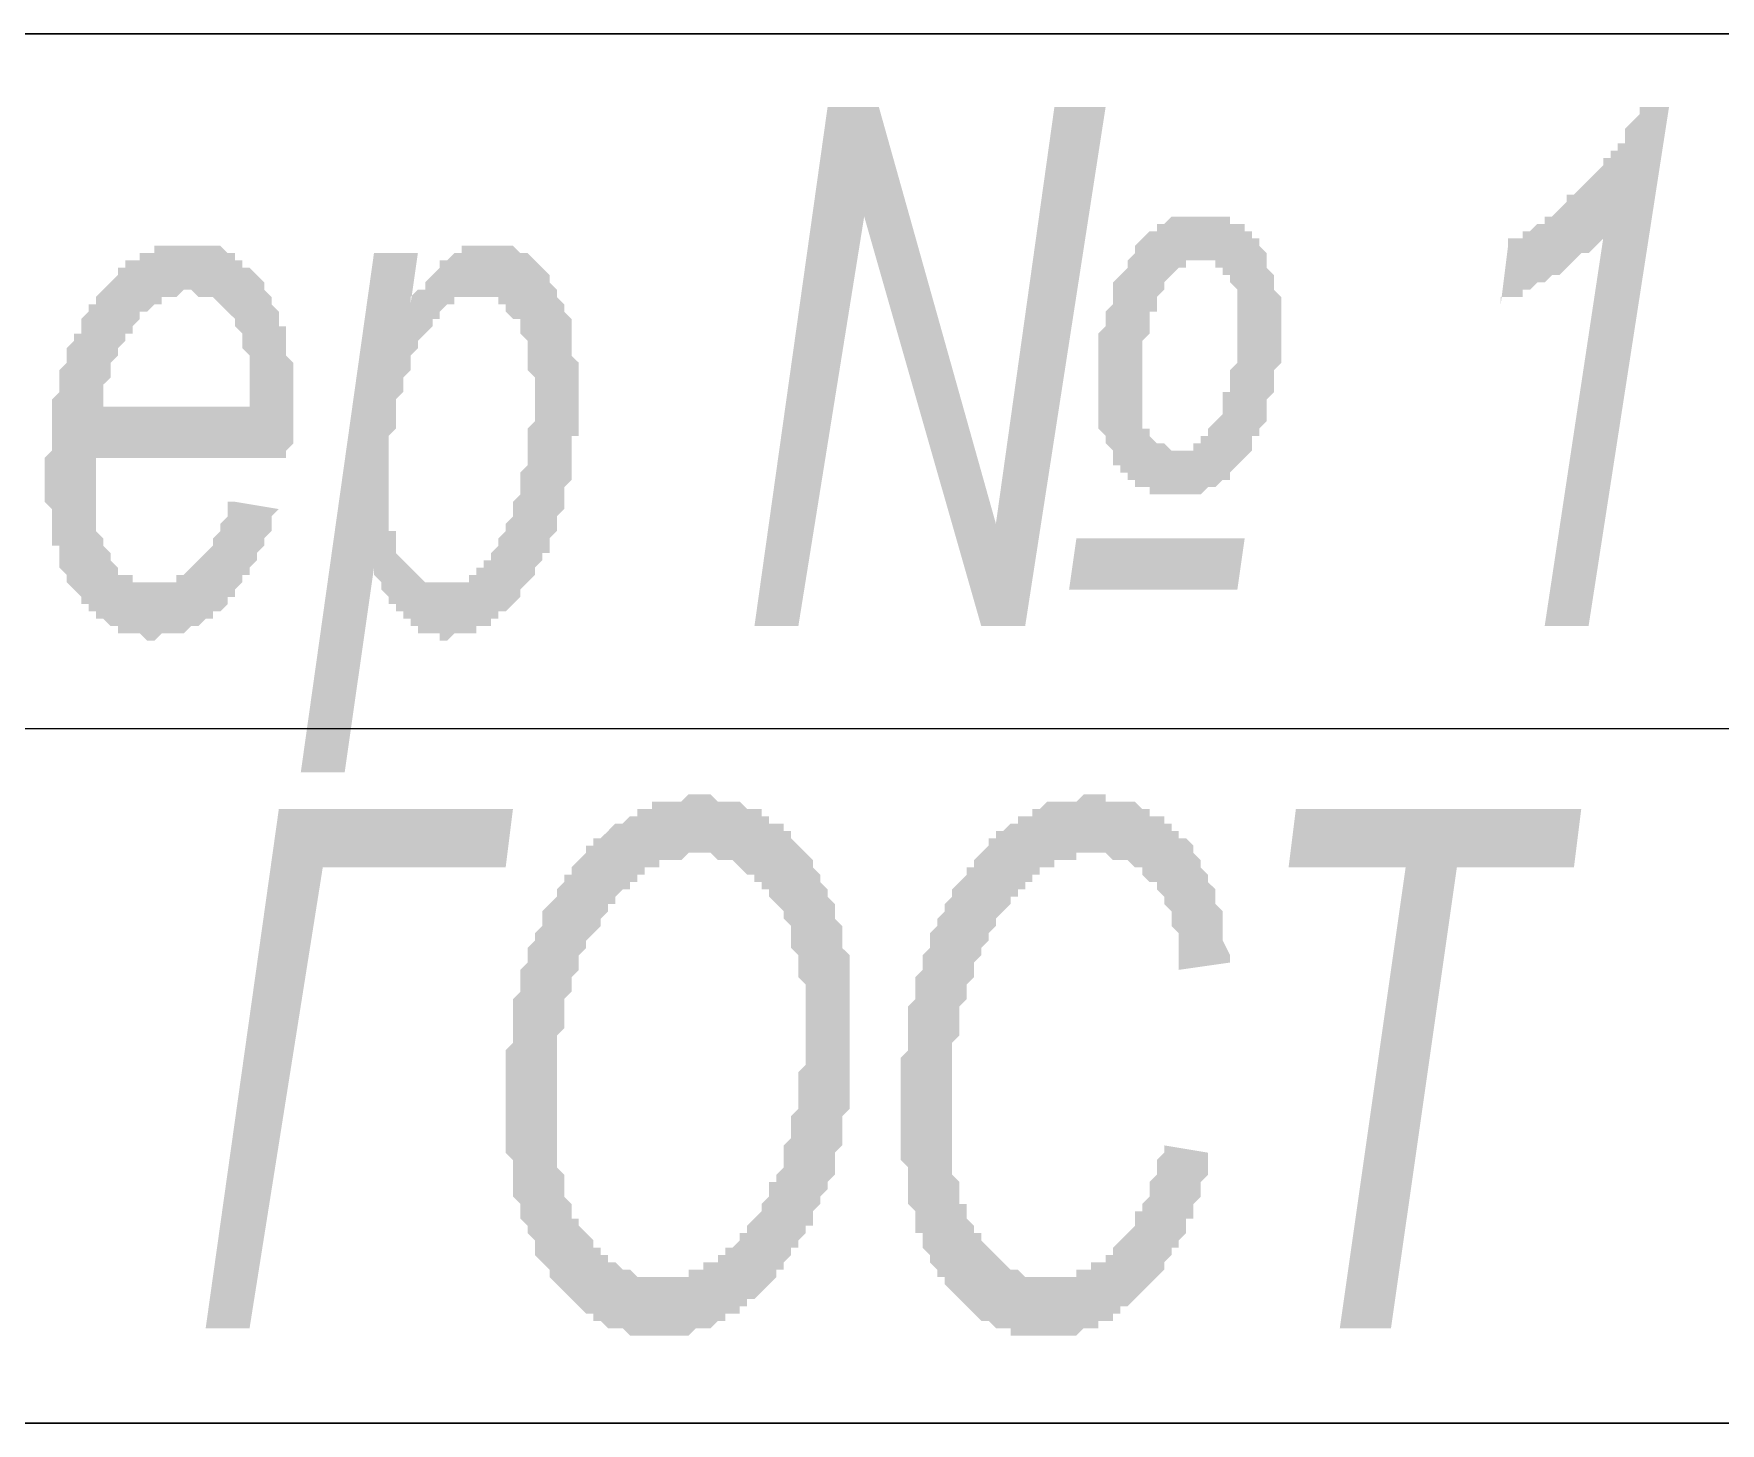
# Model space of a CAD drawing. Header units: millimetres. Extents: x 1372 to 666090, y 1285 to 31551.
# Drawn here: x 628473 to 629435, y 25902 to 26694 of the extents above; entities that cross this region are included whole.
import ezdxf

# ---------------------------------------------------------------- set-up
doc = ezdxf.new("R2010")
doc.units = ezdxf.units.MM
doc.layers.add('PDF _0', color=7, linetype='Continuous')
doc.layers.add('PDF _Аннотация - Текст_Ном._пера__1', color=7, linetype='Continuous')

msp = doc.modelspace()

# ---------------------------------------------------------------- hatches: boundary and pattern name
at = {"layer": 'PDF _Аннотация - Текст_Ном._пера__1', "transparency": 33554559}
h = msp.add_hatch(color=256, dxfattribs=at)
h.paths.add_polyline_path([(628926.08, 26652.75), (628955.28, 26652.75), (629022.02, 26414.98), (629055.39, 26652.75), (629084.59, 26652.75), (629038.71, 26356.58), (629013.68, 26356.58), (628946.94, 26590.18), (628909.4, 26356.58), (628884.37, 26356.58)], flags=0)
h.paths.add_polyline_path([(629080.42, 26494.24), (629080.42, 26498.41), (629080.42, 26502.58), (629080.42, 26506.75), (629080.42, 26510.92), (629080.42, 26515.1), (629080.42, 26519.27), (629080.42, 26523.44), (629084.59, 26527.61), (629084.59, 26531.78), (629084.59, 26531.78), (629084.59, 26535.95), (629088.77, 26540.12), (629088.77, 26544.3), (629088.77, 26548.47), (629088.77, 26552.64), (629092.94, 26556.81), (629092.94, 26556.81), (629097.11, 26560.98), (629097.11, 26565.15), (629101.28, 26569.32), (629101.28, 26569.32), (629101.28, 26573.5), (629105.45, 26577.67), (629105.45, 26577.67), (629109.62, 26581.84), (629113.79, 26581.84), (629113.79, 26586.01), (629117.97, 26586.01), (629117.97, 26586.01), (629122.14, 26590.18), (629126.31, 26590.18), (629126.31, 26590.18), (629130.48, 26590.18), (629134.65, 26590.18), (629134.65, 26590.18), (629138.82, 26590.18), (629138.82, 26590.18), (629142.99, 26590.18), (629147.17, 26590.18), (629147.17, 26590.18), (629151.34, 26590.18), (629155.51, 26590.18), (629155.51, 26586.01), (629159.68, 26586.01), (629163.85, 26586.01), (629163.85, 26581.84), (629168.02, 26581.84), (629168.02, 26577.67), (629172.19, 26577.67), (629172.19, 26573.5), (629172.19, 26573.5), (629176.37, 26569.32), (629176.37, 26565.15), (629176.37, 26560.98), (629180.54, 26556.81), (629180.54, 26556.81), (629180.54, 26552.64), (629180.54, 26548.47), (629184.71, 26544.3), (629184.71, 26540.12), (629184.71, 26535.95), (629184.71, 26531.78), (629184.71, 26527.61), (629184.71, 26523.44), (629184.71, 26519.27), (629184.71, 26515.1), (629184.71, 26510.92), (629184.71, 26506.75), (629180.54, 26502.58), (629180.54, 26498.41), (629180.54, 26494.24), (629180.54, 26490.07), (629180.54, 26490.07), (629176.37, 26485.9), (629176.37, 26481.72), (629176.37, 26477.55), (629176.37, 26473.38), (629172.19, 26469.21), (629172.19, 26465.04), (629168.02, 26465.04), (629168.02, 26460.87), (629168.02, 26456.7), (629163.85, 26452.53), (629163.85, 26452.53), (629159.68, 26448.35), (629159.68, 26448.35), (629155.51, 26444.18), (629155.51, 26440.01), (629151.34, 26440.01), (629151.34, 26440.01), (629147.17, 26435.84), (629142.99, 26435.84), (629142.99, 26435.84), (629138.82, 26431.67), (629138.82, 26431.67), (629134.65, 26431.67), (629130.48, 26431.67), (629126.31, 26431.67), (629126.31, 26431.67), (629122.14, 26431.67), (629117.97, 26431.67), (629117.97, 26431.67), (629113.79, 26431.67), (629109.62, 26431.67), (629109.62, 26435.84), (629105.45, 26435.84), (629101.28, 26435.84), (629101.28, 26440.01), (629097.11, 26440.01), (629097.11, 26444.18), (629092.94, 26444.18), (629092.94, 26448.35), (629088.77, 26448.35), (629088.77, 26452.53), (629088.77, 26456.7), (629084.59, 26460.87), (629084.59, 26465.04), (629084.59, 26465.04), (629080.42, 26469.21), (629080.42, 26473.38), (629080.42, 26477.55), (629080.42, 26481.72), (629080.42, 26485.9), (629080.42, 26490.07), (629080.42, 26494.24)], flags=0)
h.paths.add_polyline_path([(629105.45, 26490.07), (629105.45, 26485.9), (629105.45, 26481.72), (629105.45, 26477.55), (629105.45, 26473.38), (629105.45, 26469.21), (629109.62, 26469.21), (629109.62, 26465.04), (629113.79, 26460.87), (629113.79, 26460.87), (629117.97, 26460.87), (629122.14, 26456.7), (629122.14, 26456.7), (629126.31, 26456.7), (629126.31, 26456.7), (629130.48, 26456.7), (629134.65, 26456.7), (629134.65, 26460.87), (629138.82, 26460.87), (629138.82, 26465.04), (629142.99, 26465.04), (629142.99, 26469.21), (629147.17, 26473.38), (629147.17, 26473.38), (629151.34, 26477.55), (629151.34, 26481.72), (629151.34, 26485.9), (629151.34, 26490.07), (629155.51, 26490.07), (629155.51, 26494.24), (629155.51, 26498.41), (629155.51, 26502.58), (629159.68, 26506.75), (629159.68, 26510.92), (629159.68, 26515.1), (629159.68, 26519.27), (629159.68, 26523.44), (629159.68, 26527.61), (629159.68, 26531.78), (629159.68, 26531.78), (629159.68, 26535.95), (629159.68, 26540.12), (629159.68, 26544.3), (629159.68, 26548.47), (629155.51, 26552.64), (629155.51, 26556.81), (629155.51, 26556.81), (629151.34, 26556.81), (629151.34, 26560.98), (629147.17, 26560.98), (629147.17, 26565.15), (629142.99, 26565.15), (629138.82, 26565.15), (629138.82, 26565.15), (629134.65, 26565.15), (629134.65, 26565.15), (629130.48, 26565.15), (629130.48, 26560.98), (629126.31, 26560.98), (629122.14, 26556.81), (629122.14, 26556.81), (629117.97, 26552.64), (629117.97, 26552.64), (629117.97, 26548.47), (629113.79, 26544.3), (629113.79, 26540.12), (629113.79, 26535.95), (629109.62, 26535.95), (629109.62, 26531.78), (629109.62, 26527.61), (629109.62, 26523.44), (629105.45, 26519.27), (629105.45, 26515.1), (629105.45, 26510.92), (629105.45, 26506.75), (629105.45, 26502.58), (629105.45, 26498.41), (629105.45, 26494.24), (629105.45, 26490.07)], flags=0)
h.paths.add_polyline_path([(629067.91, 26406.64), (629163.85, 26406.64), (629159.68, 26377.44), (629063.74, 26377.44)], flags=0)
for points in [[(629334.88, 26356.58), (629368.25, 26577.67), (629368.25, 26577.67), (629364.08, 26573.5), (629364.08, 26573.5), (629359.91, 26569.32), (629359.91, 26569.32), (629355.74, 26569.32), (629351.56, 26565.15), (629351.56, 26565.15), (629347.39, 26560.98), (629347.39, 26560.98), (629343.22, 26556.81), (629343.22, 26556.81), (629339.05, 26556.81), (629334.88, 26552.64), (629334.88, 26552.64), (629330.71, 26552.64), (629326.54, 26548.47), (629322.36, 26548.47), (629322.36, 26544.3), (629318.19, 26544.3), (629314.02, 26544.3), (629309.85, 26544.3), (629309.85, 26540.12), (629314.02, 26573.5), (629314.02, 26577.67), (629318.19, 26577.67), (629322.36, 26577.67), (629322.36, 26581.84), (629326.54, 26581.84), (629330.71, 26586.01), (629330.71, 26586.01), (629334.88, 26586.01), (629334.88, 26590.18), (629339.05, 26590.18), (629343.22, 26594.35), (629343.22, 26594.35), (629347.39, 26598.52), (629347.39, 26602.7), (629351.56, 26602.7), (629355.74, 26606.87), (629355.74, 26606.87), (629359.91, 26611.04), (629364.08, 26615.21), (629364.08, 26615.21), (629368.25, 26619.38), (629368.25, 26623.55), (629372.42, 26623.55), (629372.42, 26627.72), (629376.59, 26627.72), (629376.59, 26631.89), (629380.76, 26631.89), (629380.76, 26631.89), (629380.76, 26636.07), (629380.76, 26640.24), (629384.93, 26644.41), (629384.93, 26644.41), (629389.11, 26648.58), (629389.11, 26652.75), (629389.11, 26652.75), (629405.79, 26652.75), (629359.91, 26356.58)], [(629117.97, 26060.41), (629142.99, 26056.24), (629142.99, 26052.07), (629142.99, 26047.9), (629142.99, 26043.73), (629138.82, 26039.56), (629138.82, 26035.39), (629138.82, 26031.21), (629134.65, 26027.04), (629134.65, 26022.87), (629134.65, 26018.7), (629130.48, 26018.7), (629130.48, 26014.53), (629130.48, 26010.36), (629126.31, 26006.19), (629126.31, 26002.01), (629122.14, 26002.01), (629122.14, 25997.84), (629117.97, 25993.67), (629117.97, 25993.67), (629117.97, 25989.5), (629113.79, 25985.33), (629113.79, 25985.33), (629109.62, 25981.16), (629109.62, 25981.16), (629105.45, 25976.99), (629105.45, 25976.99), (629101.28, 25972.81), (629101.28, 25972.81), (629097.11, 25968.64), (629092.94, 25968.64), (629092.94, 25964.47), (629088.77, 25964.47), (629088.77, 25960.3), (629084.59, 25960.3), (629080.42, 25960.3), (629080.42, 25956.13), (629076.25, 25956.13), (629072.08, 25956.13), (629072.08, 25956.13), (629067.91, 25951.96), (629063.74, 25951.96), (629063.74, 25951.96), (629059.57, 25951.96), (629055.39, 25951.96), (629055.39, 25951.96), (629051.22, 25951.96), (629051.22, 25951.96), (629047.05, 25951.96), (629042.88, 25951.96), (629042.88, 25951.96), (629038.71, 25951.96), (629034.54, 25951.96), (629030.37, 25951.96), (629030.37, 25956.13), (629026.2, 25956.13), (629022.02, 25956.13), (629022.02, 25956.13), (629017.85, 25960.3), (629017.85, 25960.3), (629013.68, 25960.3), (629009.51, 25964.47), (629009.51, 25964.47), (629005.34, 25968.64), (629005.34, 25968.64), (629001.17, 25972.81), (629001.17, 25972.81), (628997, 25976.99), (628997, 25976.99), (628992.82, 25981.16), (628992.82, 25985.33), (628992.82, 25985.33), (628988.65, 25985.33), (628988.65, 25989.5), (628984.48, 25993.67), (628984.48, 25997.84), (628984.48, 25997.84), (628980.31, 26002.01), (628980.31, 26006.19), (628980.31, 26010.36), (628976.14, 26010.36), (628976.14, 26014.53), (628976.14, 26018.7), (628976.14, 26022.87), (628971.97, 26027.04), (628971.97, 26031.21), (628971.97, 26035.39), (628971.97, 26039.56), (628971.97, 26043.73), (628971.97, 26047.9), (628967.8, 26052.07), (628967.8, 26056.24), (628967.8, 26060.41), (628967.8, 26064.59), (628967.8, 26068.76), (628967.8, 26072.93), (628967.8, 26077.1), (628967.8, 26081.27), (628967.8, 26085.44), (628967.8, 26089.61), (628967.8, 26093.79), (628967.8, 26097.96), (628967.8, 26102.13), (628967.8, 26106.3), (628967.8, 26110.47), (628971.97, 26114.64), (628971.97, 26118.81), (628971.97, 26122.99), (628971.97, 26127.16), (628971.97, 26131.33), (628971.97, 26135.5), (628971.97, 26139.67), (628976.14, 26143.84), (628976.14, 26143.84), (628976.14, 26148.01), (628976.14, 26152.18), (628976.14, 26156.36), (628980.31, 26160.53), (628980.31, 26164.7), (628980.31, 26168.87), (628984.48, 26173.04), (628984.48, 26173.04), (628984.48, 26177.21), (628984.48, 26181.38), (628988.65, 26185.56), (628988.65, 26189.73), (628988.65, 26189.73), (628992.82, 26193.9), (628992.82, 26198.07), (628997, 26202.24), (628997, 26202.24), (628997, 26206.41), (629001.17, 26210.58), (629001.17, 26210.58), (629005.34, 26214.76), (629005.34, 26218.93), (629009.51, 26218.93), (629009.51, 26223.1), (629013.68, 26227.27), (629013.68, 26227.27), (629017.85, 26231.44), (629017.85, 26235.61), (629022.02, 26235.61), (629022.02, 26239.78), (629026.2, 26239.78), (629030.37, 26243.96), (629030.37, 26243.96), (629034.54, 26243.96), (629034.54, 26248.13), (629038.71, 26248.13), (629042.88, 26248.13), (629042.88, 26252.3), (629047.05, 26252.3), (629047.05, 26252.3), (629051.22, 26256.47), (629055.39, 26256.47), (629055.39, 26256.47), (629059.57, 26256.47), (629063.74, 26256.47), (629063.74, 26256.47), (629067.91, 26256.47), (629072.08, 26260.64), (629076.25, 26260.64), (629076.25, 26260.64), (629080.42, 26260.64), (629084.59, 26260.64), (629084.59, 26256.47), (629088.77, 26256.47), (629092.94, 26256.47), (629097.11, 26256.47), (629097.11, 26256.47), (629101.28, 26256.47), (629105.45, 26252.3), (629105.45, 26252.3), (629109.62, 26252.3), (629109.62, 26248.13), (629113.79, 26248.13), (629117.97, 26248.13), (629117.97, 26243.96), (629122.14, 26243.96), (629122.14, 26239.78), (629126.31, 26239.78), (629126.31, 26235.61), (629130.48, 26235.61), (629130.48, 26235.61), (629134.65, 26231.44), (629134.65, 26227.27), (629134.65, 26227.27), (629138.82, 26223.1), (629138.82, 26218.93), (629142.99, 26214.76), (629142.99, 26214.76), (629142.99, 26210.58), (629147.17, 26206.41), (629147.17, 26202.24), (629147.17, 26198.07), (629151.34, 26193.9), (629151.34, 26189.73), (629151.34, 26185.56), (629151.34, 26185.56), (629151.34, 26181.38), (629151.34, 26177.21), (629155.51, 26168.87), (629155.51, 26164.7), (629155.51, 26164.7), (629126.31, 26160.53), (629126.31, 26164.7), (629126.31, 26173.04), (629126.31, 26177.21), (629126.31, 26181.38), (629122.14, 26185.56), (629122.14, 26185.56), (629122.14, 26189.73), (629122.14, 26193.9), (629117.97, 26198.07), (629117.97, 26202.24), (629117.97, 26202.24), (629113.79, 26206.41), (629113.79, 26210.58), (629109.62, 26210.58), (629109.62, 26210.58), (629105.45, 26214.76), (629105.45, 26218.93), (629101.28, 26218.93), (629101.28, 26218.93), (629097.11, 26223.1), (629092.94, 26223.1), (629092.94, 26223.1), (629088.77, 26223.1), (629084.59, 26227.27), (629084.59, 26227.27), (629080.42, 26227.27), (629076.25, 26227.27), (629076.25, 26227.27), (629072.08, 26227.27), (629067.91, 26227.27), (629067.91, 26223.1), (629063.74, 26223.1), (629059.57, 26223.1), (629059.57, 26223.1), (629055.39, 26223.1), (629055.39, 26218.93), (629051.22, 26218.93), (629047.05, 26218.93), (629047.05, 26214.76), (629042.88, 26214.76), (629042.88, 26210.58), (629038.71, 26210.58), (629038.71, 26206.41), (629034.54, 26206.41), (629034.54, 26202.24), (629030.37, 26202.24), (629030.37, 26198.07), (629026.2, 26193.9), (629026.2, 26193.9), (629022.02, 26189.73), (629022.02, 26185.56), (629017.85, 26181.38), (629017.85, 26177.21), (629017.85, 26177.21), (629013.68, 26173.04), (629013.68, 26173.04), (629013.68, 26168.87), (629009.51, 26164.7), (629009.51, 26160.53), (629009.51, 26156.36), (629005.34, 26152.18), (629005.34, 26152.18), (629005.34, 26148.01), (629005.34, 26143.84), (629001.17, 26139.67), (629001.17, 26135.5), (629001.17, 26131.33), (629001.17, 26127.16), (629001.17, 26122.99), (628997, 26118.81), (628997, 26114.64), (628997, 26110.47), (628997, 26106.3), (628997, 26102.13), (628997, 26097.96), (628997, 26093.79), (628997, 26089.61), (628997, 26085.44), (628997, 26081.27), (628997, 26077.1), (628997, 26072.93), (628997, 26068.76), (628997, 26064.59), (628997, 26060.41), (628997, 26056.24), (628997, 26052.07), (628997, 26047.9), (628997, 26043.73), (629001.17, 26039.56), (629001.17, 26035.39), (629001.17, 26031.21), (629001.17, 26027.04), (629005.34, 26027.04), (629005.34, 26022.87), (629005.34, 26018.7), (629009.51, 26014.53), (629009.51, 26014.53), (629009.51, 26010.36), (629013.68, 26010.36), (629013.68, 26006.19), (629017.85, 26002.01), (629017.85, 26002.01), (629022.02, 25997.84), (629022.02, 25997.84), (629026.2, 25993.67), (629026.2, 25993.67), (629030.37, 25989.5), (629030.37, 25989.5), (629034.54, 25989.5), (629038.71, 25985.33), (629038.71, 25985.33), (629042.88, 25985.33), (629047.05, 25985.33), (629051.22, 25985.33), (629051.22, 25985.33), (629051.22, 25985.33), (629055.39, 25985.33), (629059.57, 25985.33), (629059.57, 25985.33), (629063.74, 25985.33), (629067.91, 25985.33), (629067.91, 25989.5), (629072.08, 25989.5), (629076.25, 25989.5), (629076.25, 25993.67), (629080.42, 25993.67), (629084.59, 25993.67), (629084.59, 25997.84), (629088.77, 25997.84), (629088.77, 26002.01), (629092.94, 26006.19), (629092.94, 26006.19), (629097.11, 26010.36), (629097.11, 26010.36), (629101.28, 26014.53), (629101.28, 26018.7), (629101.28, 26022.87), (629105.45, 26022.87), (629105.45, 26027.04), (629109.62, 26031.21), (629109.62, 26035.39), (629109.62, 26039.56), (629113.79, 26043.73), (629113.79, 26043.73), (629113.79, 26047.9), (629113.79, 26052.07), (629117.97, 26056.24), (629117.97, 26060.41)], [(628613.23, 26252.3), (628746.71, 26252.3), (628742.54, 26218.93), (628638.26, 26218.93), (628596.54, 25956.13), (628571.51, 25956.13)], [(629218.08, 25956.13), (629255.62, 26218.93), (629188.88, 26218.93), (629193.05, 26252.3), (629355.74, 26252.3), (629351.56, 26218.93), (629284.82, 26218.93), (629247.28, 25956.13)]]:
    msp.add_hatch(color=256, dxfattribs=at).paths.add_polyline_path(points)
h = msp.add_hatch(color=256, dxfattribs=at)
h.paths.add_polyline_path([(628588.2, 26427.5), (628613.23, 26423.33), (628609.06, 26419.15), (628609.06, 26419.15), (628609.06, 26414.98), (628609.06, 26410.81), (628604.88, 26406.64), (628604.88, 26402.47), (628604.88, 26402.47), (628600.71, 26398.3), (628600.71, 26394.13), (628596.54, 26389.95), (628596.54, 26385.78), (628592.37, 26385.78), (628592.37, 26381.61), (628588.2, 26377.44), (628588.2, 26373.27), (628588.2, 26373.27), (628584.03, 26373.27), (628584.03, 26369.1), (628579.86, 26364.93), (628575.68, 26364.93), (628575.68, 26360.75), (628571.51, 26360.75), (628571.51, 26360.75), (628567.34, 26356.58), (628563.17, 26356.58), (628563.17, 26356.58), (628559, 26352.41), (628559, 26352.41), (628554.83, 26352.41), (628550.66, 26352.41), (628546.49, 26352.41), (628546.49, 26352.41), (628542.31, 26348.24), (628542.31, 26348.24), (628538.14, 26348.24), (628533.97, 26352.41), (628529.8, 26352.41), (628529.8, 26352.41), (628525.63, 26352.41), (628521.46, 26352.41), (628521.46, 26356.58), (628517.29, 26356.58), (628517.29, 26356.58), (628513.11, 26360.75), (628508.94, 26360.75), (628508.94, 26360.75), (628508.94, 26364.93), (628504.77, 26364.93), (628504.77, 26369.1), (628500.6, 26369.1), (628500.6, 26373.27), (628496.43, 26377.44), (628496.43, 26377.44), (628492.26, 26381.61), (628492.26, 26385.78), (628488.09, 26389.95), (628488.09, 26394.13), (628488.09, 26394.13), (628488.09, 26398.3), (628488.09, 26402.47), (628483.91, 26402.47), (628483.91, 26406.64), (628483.91, 26410.81), (628483.91, 26414.98), (628483.91, 26419.15), (628483.91, 26423.33), (628479.74, 26427.5), (628479.74, 26431.67), (628479.74, 26435.84), (628479.74, 26440.01), (628479.74, 26440.01), (628479.74, 26444.18), (628479.74, 26448.35), (628479.74, 26452.53), (628483.91, 26456.7), (628483.91, 26460.87), (628483.91, 26465.04), (628483.91, 26469.21), (628483.91, 26473.38), (628483.91, 26477.55), (628483.91, 26481.72), (628483.91, 26485.9), (628488.09, 26490.07), (628488.09, 26494.24), (628488.09, 26498.41), (628488.09, 26502.58), (628492.26, 26506.75), (628492.26, 26506.75), (628492.26, 26510.92), (628492.26, 26515.1), (628496.43, 26519.27), (628496.43, 26523.44), (628500.6, 26523.44), (628500.6, 26527.61), (628500.6, 26531.78), (628504.77, 26535.95), (628504.77, 26540.12), (628508.94, 26540.12), (628508.94, 26544.3), (628513.11, 26548.47), (628513.11, 26548.47), (628517.29, 26552.64), (628517.29, 26552.64), (628521.46, 26556.81), (628521.46, 26560.98), (628521.46, 26560.98), (628525.63, 26560.98), (628525.63, 26565.15), (628529.8, 26565.15), (628533.97, 26565.15), (628533.97, 26569.32), (628538.14, 26569.32), (628542.31, 26569.32), (628542.31, 26573.5), (628546.49, 26573.5), (628550.66, 26573.5), (628550.66, 26573.5), (628554.83, 26573.5), (628559, 26573.5), (628559, 26573.5), (628563.17, 26573.5), (628563.17, 26573.5), (628567.34, 26573.5), (628571.51, 26573.5), (628575.68, 26573.5), (628575.68, 26573.5), (628579.86, 26573.5), (628584.03, 26569.32), (628584.03, 26569.32), (628588.2, 26569.32), (628588.2, 26565.15), (628592.37, 26565.15), (628592.37, 26560.98), (628596.54, 26560.98), (628600.71, 26556.81), (628600.71, 26556.81), (628604.88, 26552.64), (628604.88, 26552.64), (628604.88, 26548.47), (628609.06, 26544.3), (628609.06, 26544.3), (628609.06, 26540.12), (628613.23, 26535.95), (628613.23, 26531.78), (628613.23, 26527.61), (628617.4, 26527.61), (628617.4, 26523.44), (628617.4, 26519.27), (628617.4, 26515.1), (628617.4, 26510.92), (628621.57, 26506.75), (628621.57, 26502.58), (628621.57, 26498.41), (628621.57, 26494.24), (628621.57, 26490.07), (628621.57, 26485.9), (628621.57, 26481.72), (628621.57, 26477.55), (628621.57, 26473.38), (628621.57, 26469.21), (628621.57, 26465.04), (628621.57, 26460.87), (628617.4, 26456.7), (628617.4, 26452.53), (628508.94, 26452.53), (628508.94, 26448.35), (628508.94, 26444.18), (628508.94, 26444.18), (628508.94, 26435.84), (628508.94, 26431.67), (628508.94, 26427.5), (628508.94, 26423.33), (628508.94, 26419.15), (628508.94, 26414.98), (628508.94, 26410.81), (628513.11, 26406.64), (628513.11, 26406.64), (628513.11, 26402.47), (628517.29, 26398.3), (628517.29, 26398.3), (628517.29, 26394.13), (628517.29, 26394.13), (628521.46, 26389.95), (628521.46, 26385.78), (628525.63, 26385.78), (628529.8, 26385.78), (628529.8, 26381.61), (628533.97, 26381.61), (628533.97, 26381.61), (628538.14, 26381.61), (628542.31, 26381.61), (628542.31, 26381.61), (628546.49, 26381.61), (628550.66, 26381.61), (628550.66, 26381.61), (628554.83, 26381.61), (628554.83, 26385.78), (628559, 26385.78), (628563.17, 26389.95), (628563.17, 26389.95), (628567.34, 26394.13), (628567.34, 26394.13), (628571.51, 26398.3), (628571.51, 26398.3), (628575.68, 26402.47), (628575.68, 26406.64), (628579.86, 26410.81), (628579.86, 26410.81), (628579.86, 26414.98), (628584.03, 26419.15), (628584.03, 26423.33), (628584.03, 26427.5), (628588.2, 26427.5)], flags=0)
h.paths.add_polyline_path([(628513.11, 26481.72), (628596.54, 26481.72), (628596.54, 26485.9), (628596.54, 26490.07), (628596.54, 26494.24), (628596.54, 26498.41), (628596.54, 26502.58), (628596.54, 26506.75), (628596.54, 26510.92), (628592.37, 26515.1), (628592.37, 26519.27), (628592.37, 26523.44), (628592.37, 26523.44), (628588.2, 26527.61), (628588.2, 26531.78), (628588.2, 26531.78), (628584.03, 26535.95), (628584.03, 26535.95), (628579.86, 26540.12), (628579.86, 26540.12), (628575.68, 26544.3), (628571.51, 26544.3), (628571.51, 26544.3), (628567.34, 26544.3), (628563.17, 26548.47), (628563.17, 26548.47), (628559, 26548.47), (628554.83, 26544.3), (628554.83, 26544.3), (628550.66, 26544.3), (628546.49, 26544.3), (628546.49, 26540.12), (628542.31, 26540.12), (628542.31, 26540.12), (628538.14, 26535.95), (628533.97, 26535.95), (628533.97, 26531.78), (628533.97, 26531.78), (628529.8, 26527.61), (628529.8, 26523.44), (628525.63, 26523.44), (628525.63, 26519.27), (628521.46, 26515.1), (628521.46, 26515.1), (628521.46, 26510.92), (628517.29, 26506.75), (628517.29, 26502.58), (628517.29, 26498.41), (628513.11, 26494.24), (628513.11, 26490.07), (628513.11, 26485.9), (628513.11, 26481.72), (628513.11, 26481.72)], flags=0)
h = msp.add_hatch(color=256, dxfattribs=at)
h.paths.add_polyline_path([(628625.74, 26273.16), (628667.46, 26569.32), (628692.48, 26569.32), (628688.31, 26540.12), (628688.31, 26544.3), (628692.48, 26548.47), (628696.66, 26548.47), (628696.66, 26552.64), (628700.83, 26556.81), (628700.83, 26556.81), (628705, 26560.98), (628705, 26565.15), (628709.17, 26565.15), (628709.17, 26565.15), (628713.34, 26569.32), (628713.34, 26569.32), (628717.51, 26569.32), (628717.51, 26573.5), (628721.68, 26573.5), (628725.85, 26573.5), (628725.85, 26573.5), (628730.03, 26573.5), (628734.2, 26573.5), (628734.2, 26573.5), (628738.37, 26573.5), (628742.54, 26573.5), (628746.71, 26573.5), (628746.71, 26573.5), (628750.88, 26569.32), (628750.88, 26569.32), (628755.05, 26569.32), (628759.23, 26565.15), (628759.23, 26565.15), (628763.4, 26560.98), (628763.4, 26560.98), (628767.57, 26556.81), (628767.57, 26552.64), (628767.57, 26552.64), (628771.74, 26548.47), (628771.74, 26548.47), (628771.74, 26544.3), (628775.91, 26540.12), (628775.91, 26535.95), (628775.91, 26535.95), (628780.08, 26531.78), (628780.08, 26527.61), (628780.08, 26523.44), (628780.08, 26519.27), (628780.08, 26515.1), (628780.08, 26510.92), (628784.25, 26506.75), (628784.25, 26502.58), (628784.25, 26498.41), (628784.25, 26494.24), (628784.25, 26490.07), (628784.25, 26490.07), (628784.25, 26485.9), (628784.25, 26481.72), (628784.25, 26477.55), (628784.25, 26473.38), (628784.25, 26465.04), (628780.08, 26465.04), (628780.08, 26460.87), (628780.08, 26456.7), (628780.08, 26452.53), (628780.08, 26448.35), (628780.08, 26444.18), (628780.08, 26440.01), (628775.91, 26435.84), (628775.91, 26431.67), (628775.91, 26427.5), (628775.91, 26427.5), (628775.91, 26423.33), (628771.74, 26419.15), (628771.74, 26414.98), (628771.74, 26410.81), (628767.57, 26406.64), (628767.57, 26402.47), (628767.57, 26398.3), (628763.4, 26398.3), (628763.4, 26394.13), (628759.23, 26389.95), (628759.23, 26385.78), (628759.23, 26385.78), (628755.05, 26381.61), (628755.05, 26381.61), (628750.88, 26377.44), (628750.88, 26373.27), (628746.71, 26369.1), (628746.71, 26369.1), (628742.54, 26364.93), (628738.37, 26364.93), (628738.37, 26360.75), (628734.2, 26360.75), (628734.2, 26356.58), (628734.2, 26356.58), (628730.03, 26356.58), (628725.85, 26356.58), (628725.85, 26352.41), (628721.68, 26352.41), (628717.51, 26352.41), (628717.51, 26352.41), (628713.34, 26352.41), (628709.17, 26348.24), (628709.17, 26348.24), (628705, 26348.24), (628705, 26352.41), (628700.83, 26352.41), (628696.66, 26352.41), (628696.66, 26352.41), (628692.48, 26352.41), (628692.48, 26356.58), (628688.31, 26356.58), (628688.31, 26360.75), (628684.14, 26360.75), (628684.14, 26364.93), (628679.97, 26364.93), (628679.97, 26369.1), (628675.8, 26369.1), (628675.8, 26373.27), (628671.63, 26377.44), (628671.63, 26381.61), (628667.46, 26385.78), (628667.46, 26389.95), (628667.46, 26389.95), (628650.77, 26273.16)], flags=0)
h.paths.add_polyline_path([(628675.8, 26444.18), (628675.8, 26435.84), (628675.8, 26431.67), (628675.8, 26427.5), (628675.8, 26423.33), (628675.8, 26419.15), (628675.8, 26414.98), (628675.8, 26410.81), (628675.8, 26410.81), (628679.97, 26410.81), (628679.97, 26406.64), (628679.97, 26402.47), (628679.97, 26398.3), (628684.14, 26394.13), (628684.14, 26394.13), (628688.31, 26389.95), (628688.31, 26389.95), (628692.48, 26385.78), (628692.48, 26385.78), (628696.66, 26381.61), (628700.83, 26381.61), (628700.83, 26381.61), (628705, 26381.61), (628709.17, 26381.61), (628709.17, 26381.61), (628713.34, 26381.61), (628717.51, 26381.61), (628717.51, 26381.61), (628721.68, 26381.61), (628721.68, 26385.78), (628725.85, 26385.78), (628725.85, 26389.95), (628730.03, 26389.95), (628730.03, 26394.13), (628734.2, 26394.13), (628734.2, 26398.3), (628738.37, 26402.47), (628738.37, 26406.64), (628742.54, 26410.81), (628742.54, 26414.98), (628742.54, 26414.98), (628746.71, 26419.15), (628746.71, 26423.33), (628746.71, 26427.5), (628750.88, 26431.67), (628750.88, 26435.84), (628750.88, 26440.01), (628750.88, 26444.18), (628755.05, 26448.35), (628755.05, 26452.53), (628755.05, 26456.7), (628755.05, 26456.7), (628755.05, 26460.87), (628755.05, 26465.04), (628755.05, 26469.21), (628759.23, 26473.38), (628759.23, 26477.55), (628759.23, 26481.72), (628759.23, 26485.9), (628759.23, 26490.07), (628759.23, 26494.24), (628759.23, 26498.41), (628755.05, 26502.58), (628755.05, 26506.75), (628755.05, 26510.92), (628755.05, 26515.1), (628755.05, 26519.27), (628755.05, 26519.27), (628750.88, 26523.44), (628750.88, 26527.61), (628750.88, 26531.78), (628746.71, 26531.78), (628746.71, 26531.78), (628742.54, 26535.95), (628742.54, 26540.12), (628738.37, 26540.12), (628738.37, 26544.3), (628734.2, 26544.3), (628730.03, 26544.3), (628730.03, 26544.3), (628725.85, 26544.3), (628725.85, 26544.3), (628721.68, 26544.3), (628721.68, 26544.3), (628717.51, 26544.3), (628713.34, 26544.3), (628713.34, 26540.12), (628709.17, 26540.12), (628709.17, 26540.12), (628705, 26535.95), (628705, 26531.78), (628700.83, 26531.78), (628700.83, 26527.61), (628696.66, 26523.44), (628696.66, 26523.44), (628692.48, 26519.27), (628692.48, 26515.1), (628692.48, 26515.1), (628688.31, 26510.92), (628688.31, 26506.75), (628688.31, 26502.58), (628684.14, 26498.41), (628684.14, 26494.24), (628684.14, 26490.07), (628679.97, 26485.9), (628679.97, 26481.72), (628679.97, 26481.72), (628679.97, 26477.55), (628679.97, 26469.21), (628675.8, 26465.04), (628675.8, 26460.87), (628675.8, 26456.7), (628675.8, 26452.53), (628675.8, 26452.53), (628675.8, 26448.35), (628675.8, 26444.18), (628675.8, 26444.18)], flags=0)
h = msp.add_hatch(color=256, dxfattribs=at)
h.paths.add_polyline_path([(628742.54, 26081.27), (628742.54, 26085.44), (628742.54, 26089.61), (628742.54, 26093.79), (628742.54, 26097.96), (628742.54, 26102.13), (628742.54, 26106.3), (628742.54, 26110.47), (628742.54, 26114.64), (628746.71, 26118.81), (628746.71, 26122.99), (628746.71, 26127.16), (628746.71, 26131.33), (628746.71, 26135.5), (628746.71, 26139.67), (628746.71, 26143.84), (628750.88, 26148.01), (628750.88, 26152.18), (628750.88, 26156.36), (628750.88, 26160.53), (628755.05, 26164.7), (628755.05, 26164.7), (628755.05, 26168.87), (628755.05, 26173.04), (628759.23, 26177.21), (628759.23, 26181.38), (628759.23, 26181.38), (628763.4, 26185.56), (628763.4, 26189.73), (628763.4, 26193.9), (628767.57, 26198.07), (628767.57, 26198.07), (628771.74, 26202.24), (628771.74, 26206.41), (628771.74, 26206.41), (628775.91, 26210.58), (628775.91, 26214.76), (628780.08, 26214.76), (628780.08, 26218.93), (628784.25, 26223.1), (628784.25, 26223.1), (628788.43, 26227.27), (628788.43, 26231.44), (628792.6, 26231.44), (628792.6, 26235.61), (628796.77, 26235.61), (628800.94, 26239.78), (628800.94, 26239.78), (628805.11, 26243.96), (628805.11, 26243.96), (628809.28, 26243.96), (628813.45, 26248.13), (628813.45, 26248.13), (628817.63, 26248.13), (628817.63, 26252.3), (628821.8, 26252.3), (628825.97, 26252.3), (628825.97, 26256.47), (628830.14, 26256.47), (628834.31, 26256.47), (628834.31, 26256.47), (628838.48, 26256.47), (628842.65, 26256.47), (628842.65, 26256.47), (628846.83, 26260.64), (628851, 26260.64), (628851, 26260.64), (628851, 26260.64), (628855.17, 26260.64), (628859.34, 26260.64), (628863.51, 26256.47), (628863.51, 26256.47), (628867.68, 26256.47), (628871.85, 26256.47), (628871.85, 26256.47), (628876.03, 26256.47), (628880.2, 26252.3), (628880.2, 26252.3), (628884.37, 26252.3), (628888.54, 26252.3), (628888.54, 26248.13), (628892.71, 26248.13), (628892.71, 26243.96), (628896.88, 26243.96), (628901.05, 26243.96), (628901.05, 26239.78), (628905.22, 26239.78), (628905.22, 26235.61), (628909.4, 26231.44), (628909.4, 26231.44), (628913.57, 26227.27), (628913.57, 26227.27), (628917.74, 26223.1), (628917.74, 26218.93), (628917.74, 26218.93), (628921.91, 26214.76), (628921.91, 26210.58), (628926.08, 26206.41), (628926.08, 26206.41), (628926.08, 26202.24), (628930.25, 26198.07), (628930.25, 26193.9), (628930.25, 26189.73), (628930.25, 26189.73), (628934.42, 26185.56), (628934.42, 26181.38), (628934.42, 26177.21), (628934.42, 26173.04), (628938.6, 26168.87), (628938.6, 26164.7), (628938.6, 26160.53), (628938.6, 26156.36), (628938.6, 26152.18), (628938.6, 26148.01), (628938.6, 26143.84), (628938.6, 26139.67), (628938.6, 26135.5), (628938.6, 26131.33), (628938.6, 26127.16), (628938.6, 26127.16), (628938.6, 26122.99), (628938.6, 26118.81), (628938.6, 26114.64), (628938.6, 26110.47), (628938.6, 26106.3), (628938.6, 26102.13), (628938.6, 26097.96), (628938.6, 26093.79), (628938.6, 26089.61), (628938.6, 26085.44), (628938.6, 26081.27), (628934.42, 26077.1), (628934.42, 26072.93), (628934.42, 26068.76), (628934.42, 26064.59), (628934.42, 26060.41), (628930.25, 26056.24), (628930.25, 26052.07), (628930.25, 26047.9), (628930.25, 26047.9), (628930.25, 26043.73), (628926.08, 26039.56), (628926.08, 26039.56), (628926.08, 26035.39), (628921.91, 26031.21), (628921.91, 26027.04), (628917.74, 26022.87), (628917.74, 26018.7), (628917.74, 26014.53), (628913.57, 26014.53), (628913.57, 26010.36), (628909.4, 26006.19), (628909.4, 26002.01), (628905.22, 26002.01), (628905.22, 25997.84), (628905.22, 25997.84), (628901.05, 25993.67), (628901.05, 25989.5), (628896.88, 25989.5), (628896.88, 25985.33), (628892.71, 25981.16), (628892.71, 25981.16), (628888.54, 25976.99), (628888.54, 25976.99), (628884.37, 25972.81), (628880.2, 25972.81), (628880.2, 25968.64), (628876.03, 25968.64), (628876.03, 25964.47), (628871.85, 25964.47), (628867.68, 25964.47), (628867.68, 25960.3), (628863.51, 25960.3), (628863.51, 25960.3), (628859.34, 25956.13), (628855.17, 25956.13), (628855.17, 25956.13), (628851, 25956.13), (628846.83, 25951.96), (628846.83, 25951.96), (628842.65, 25951.96), (628838.48, 25951.96), (628834.31, 25951.96), (628834.31, 25951.96), (628830.14, 25951.96), (628830.14, 25951.96), (628825.97, 25951.96), (628821.8, 25951.96), (628821.8, 25951.96), (628817.63, 25951.96), (628813.45, 25951.96), (628813.45, 25951.96), (628809.28, 25956.13), (628805.11, 25956.13), (628805.11, 25956.13), (628800.94, 25956.13), (628796.77, 25960.3), (628796.77, 25960.3), (628792.6, 25960.3), (628792.6, 25964.47), (628788.43, 25964.47), (628784.25, 25968.64), (628784.25, 25968.64), (628780.08, 25972.81), (628780.08, 25972.81), (628775.91, 25976.99), (628775.91, 25976.99), (628771.74, 25981.16), (628771.74, 25981.16), (628767.57, 25985.33), (628767.57, 25989.5), (628763.4, 25993.67), (628763.4, 25993.67), (628759.23, 25997.84), (628759.23, 26002.01), (628759.23, 26006.19), (628755.05, 26010.36), (628755.05, 26010.36), (628755.05, 26014.53), (628755.05, 26014.53), (628750.88, 26018.7), (628750.88, 26022.87), (628750.88, 26027.04), (628746.71, 26031.21), (628746.71, 26035.39), (628746.71, 26039.56), (628746.71, 26043.73), (628746.71, 26047.9), (628746.71, 26052.07), (628742.54, 26056.24), (628742.54, 26060.41), (628742.54, 26064.59), (628742.54, 26068.76), (628742.54, 26072.93), (628742.54, 26077.1), (628742.54, 26081.27), (628742.54, 26081.27)], flags=0)
h.paths.add_polyline_path([(628771.74, 26077.1), (628771.74, 26072.93), (628771.74, 26068.76), (628771.74, 26064.59), (628771.74, 26060.41), (628771.74, 26056.24), (628771.74, 26056.24), (628771.74, 26052.07), (628771.74, 26047.9), (628775.91, 26043.73), (628775.91, 26039.56), (628775.91, 26035.39), (628775.91, 26031.21), (628775.91, 26031.21), (628780.08, 26027.04), (628780.08, 26022.87), (628780.08, 26018.7), (628784.25, 26018.7), (628784.25, 26014.53), (628788.43, 26010.36), (628788.43, 26010.36), (628792.6, 26006.19), (628792.6, 26002.01), (628796.77, 26002.01), (628796.77, 25997.84), (628800.94, 25997.84), (628800.94, 25993.67), (628805.11, 25993.67), (628809.28, 25989.5), (628809.28, 25989.5), (628813.45, 25989.5), (628817.63, 25985.33), (628817.63, 25985.33), (628821.8, 25985.33), (628825.97, 25985.33), (628825.97, 25985.33), (628830.14, 25985.33), (628830.14, 25985.33), (628834.31, 25985.33), (628838.48, 25985.33), (628838.48, 25985.33), (628842.65, 25985.33), (628846.83, 25985.33), (628846.83, 25989.5), (628851, 25989.5), (628855.17, 25989.5), (628855.17, 25993.67), (628859.34, 25993.67), (628863.51, 25993.67), (628863.51, 25993.67), (628863.51, 25997.84), (628867.68, 25997.84), (628867.68, 26002.01), (628871.85, 26002.01), (628876.03, 26006.19), (628876.03, 26010.36), (628880.2, 26010.36), (628880.2, 26014.53), (628884.37, 26018.7), (628884.37, 26018.7), (628888.54, 26022.87), (628888.54, 26027.04), (628888.54, 26027.04), (628892.71, 26031.21), (628892.71, 26035.39), (628892.71, 26039.56), (628896.88, 26039.56), (628896.88, 26043.73), (628901.05, 26047.9), (628901.05, 26052.07), (628901.05, 26056.24), (628901.05, 26060.41), (628905.22, 26064.59), (628905.22, 26068.76), (628905.22, 26072.93), (628905.22, 26072.93), (628905.22, 26077.1), (628909.4, 26081.27), (628909.4, 26085.44), (628909.4, 26089.61), (628909.4, 26093.79), (628909.4, 26097.96), (628909.4, 26102.13), (628913.57, 26106.3), (628913.57, 26110.47), (628913.57, 26114.64), (628913.57, 26118.81), (628913.57, 26122.99), (628913.57, 26127.16), (628913.57, 26127.16), (628913.57, 26131.33), (628913.57, 26139.67), (628913.57, 26143.84), (628913.57, 26148.01), (628913.57, 26152.18), (628909.4, 26156.36), (628909.4, 26160.53), (628909.4, 26164.7), (628909.4, 26168.87), (628909.4, 26168.87), (628905.22, 26173.04), (628905.22, 26177.21), (628905.22, 26181.38), (628905.22, 26185.56), (628901.05, 26189.73), (628901.05, 26189.73), (628901.05, 26193.9), (628896.88, 26198.07), (628896.88, 26198.07), (628892.71, 26202.24), (628892.71, 26206.41), (628888.54, 26206.41), (628888.54, 26210.58), (628884.37, 26210.58), (628884.37, 26214.76), (628880.2, 26214.76), (628876.03, 26218.93), (628876.03, 26218.93), (628871.85, 26223.1), (628867.68, 26223.1), (628867.68, 26223.1), (628863.51, 26223.1), (628863.51, 26223.1), (628859.34, 26227.27), (628855.17, 26227.27), (628851, 26227.27), (628851, 26227.27), (628851, 26227.27), (628846.83, 26227.27), (628842.65, 26223.1), (628842.65, 26223.1), (628838.48, 26223.1), (628834.31, 26223.1), (628834.31, 26223.1), (628830.14, 26223.1), (628830.14, 26218.93), (628825.97, 26218.93), (628821.8, 26218.93), (628821.8, 26214.76), (628817.63, 26214.76), (628817.63, 26210.58), (628813.45, 26210.58), (628813.45, 26206.41), (628809.28, 26206.41), (628805.11, 26202.24), (628805.11, 26198.07), (628800.94, 26198.07), (628800.94, 26193.9), (628796.77, 26189.73), (628796.77, 26185.56), (628796.77, 26185.56), (628792.6, 26181.38), (628792.6, 26181.38), (628788.43, 26177.21), (628788.43, 26173.04), (628788.43, 26173.04), (628784.25, 26168.87), (628784.25, 26164.7), (628784.25, 26160.53), (628780.08, 26156.36), (628780.08, 26156.36), (628780.08, 26152.18), (628780.08, 26148.01), (628775.91, 26143.84), (628775.91, 26139.67), (628775.91, 26135.5), (628775.91, 26131.33), (628775.91, 26127.16), (628771.74, 26122.99), (628771.74, 26118.81), (628771.74, 26114.64), (628771.74, 26110.47), (628771.74, 26106.3), (628771.74, 26102.13), (628771.74, 26097.96), (628771.74, 26093.79), (628771.74, 26089.61), (628771.74, 26085.44), (628771.74, 26081.27), (628771.74, 26077.1)], flags=0)

# ---------------------------------------------------------------- linework, layer by layer
at = {"layer": 'PDF _0', "lineweight": 18}
for points in [[(638090.63, 26694.47), (619774.05, 26694.47)], [(638090.63, 25901.9), (619774.05, 25901.9)]]:
    msp.add_lwpolyline(points, close=True, dxfattribs=at)
at = {"layer": 'PDF _0', "lineweight": 9}
msp.add_lwpolyline([(627428.55, 26298.18), (631791.83, 26298.18)], dxfattribs=at)

doc.saveas('drawing.dxf')
